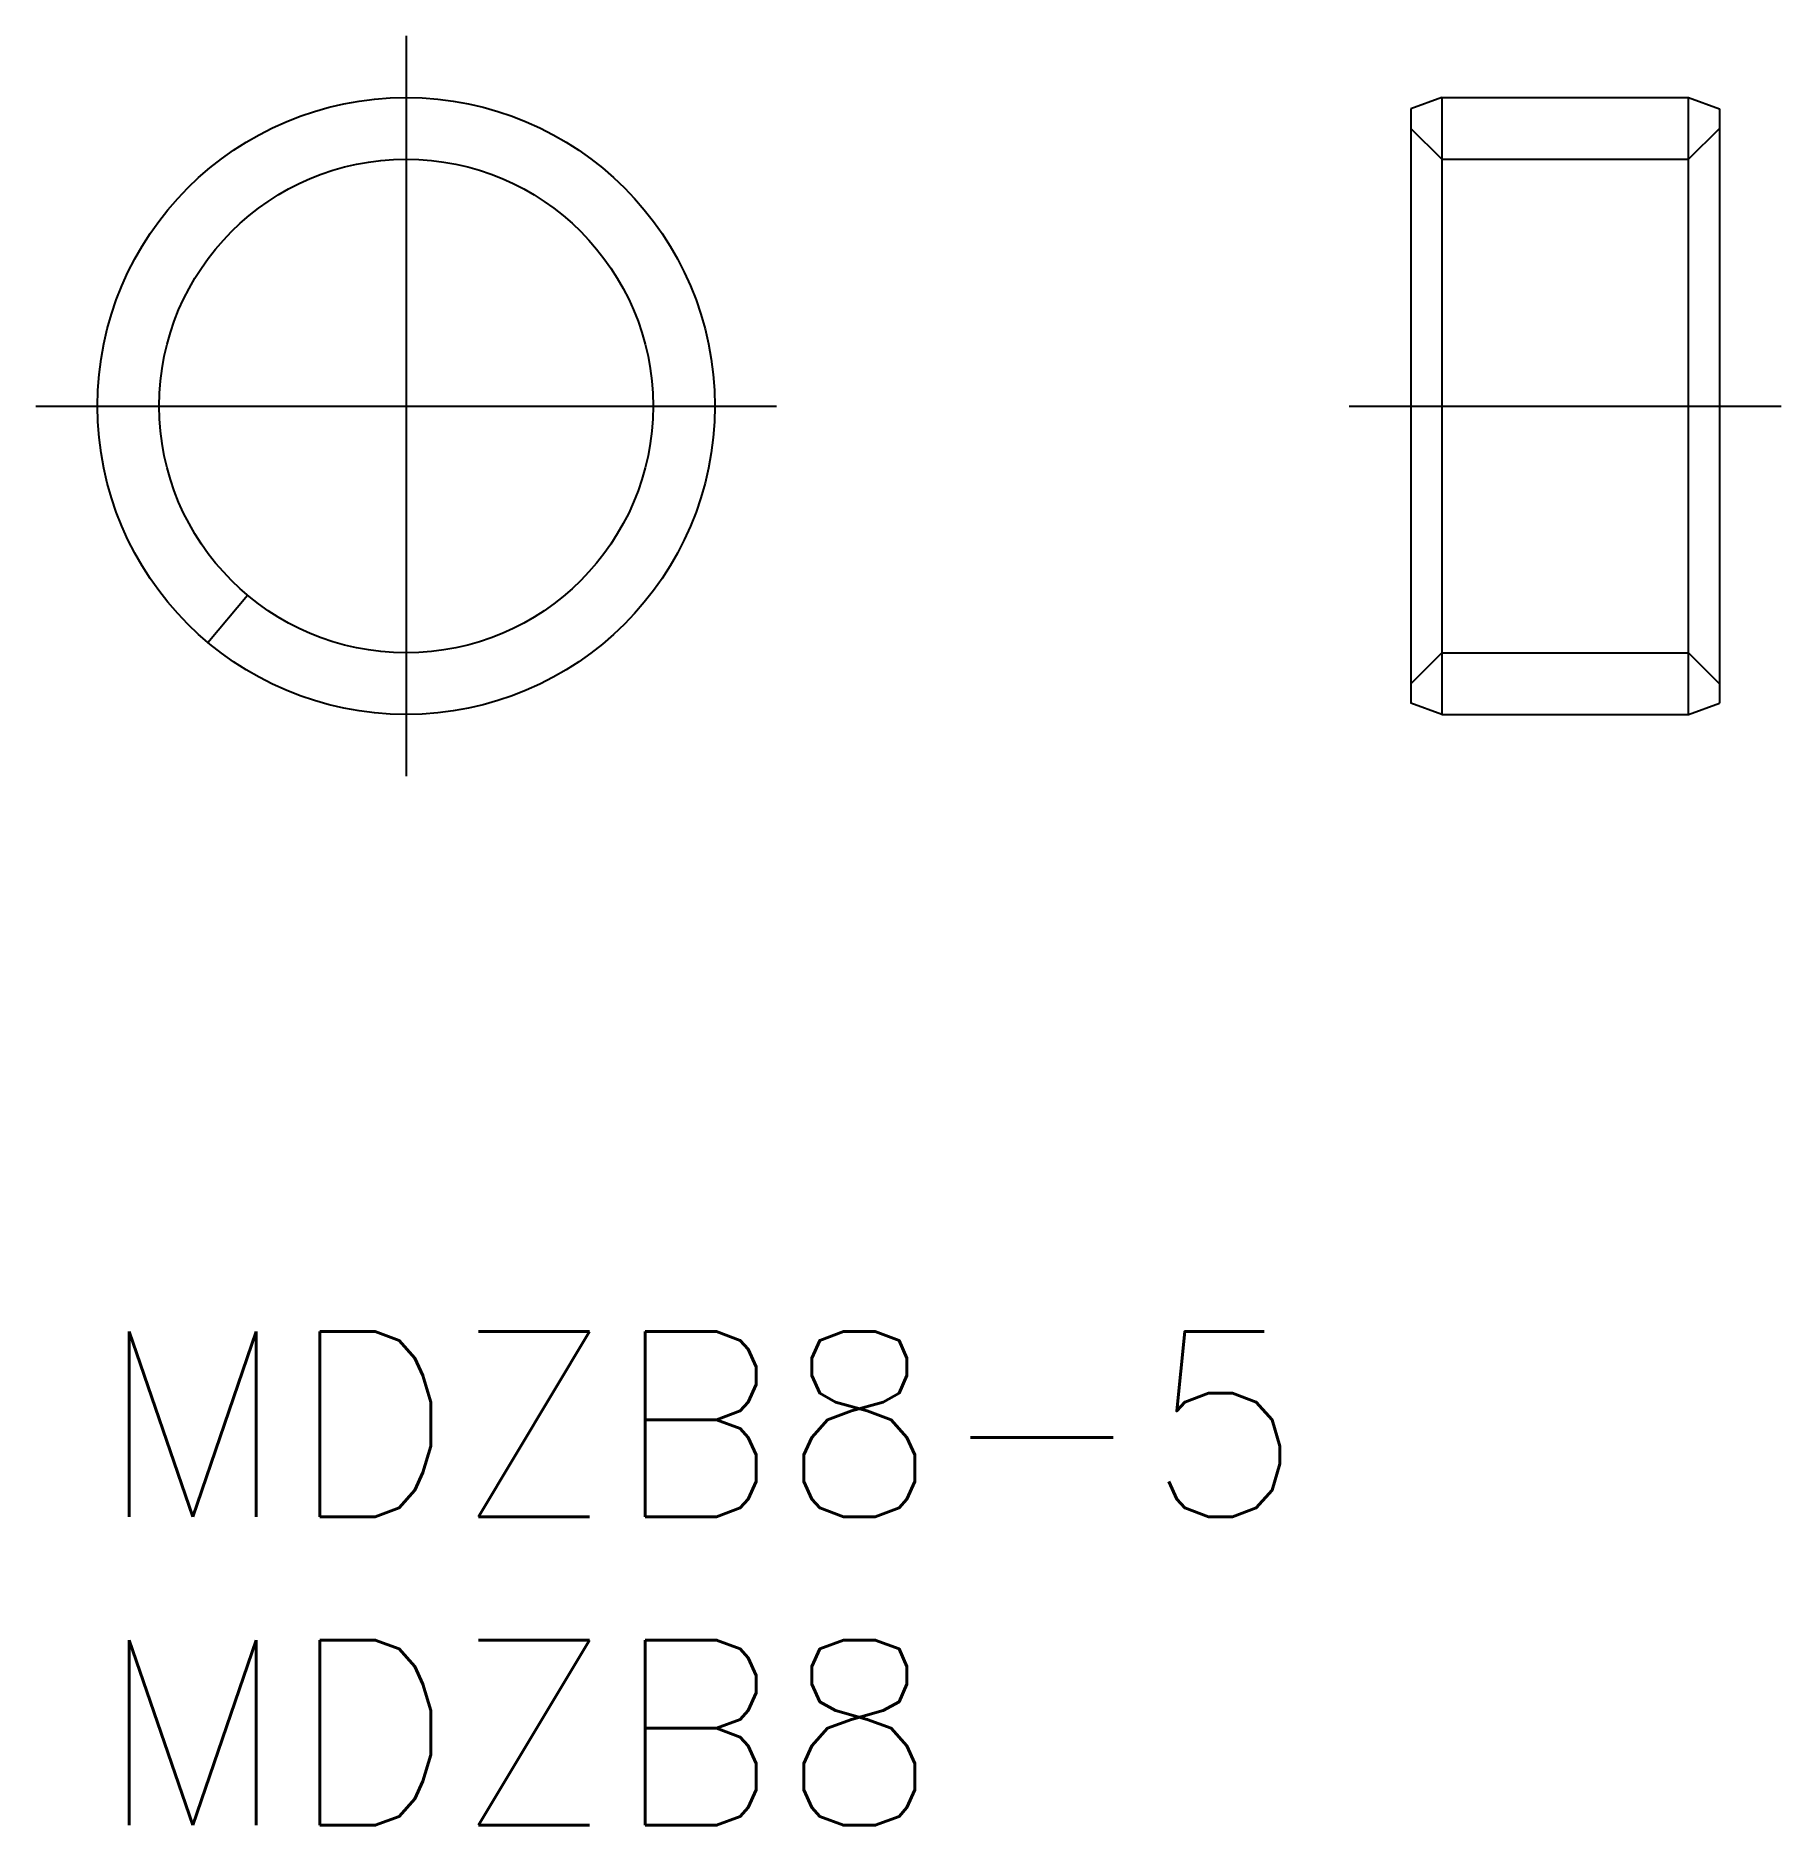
# Model space of a CAD drawing. Extents: x -1 to 27.3, y -8 to 21.
import ezdxf

# ---------------------------------------------------------------- set-up
doc = ezdxf.new("R2010")
doc.units = 0
doc.header["$LTSCALE"] = 0.5
doc.linetypes.add('CENTER', pattern=[50.8, 31.75, -6.35, 6.35, -6.35])
doc.linetypes.add('DASHED', pattern=[19.05, 12.7, -6.35])
for name, color, linetype in [('MSM_CENTER', 1, 'CENTER'), ('MSM_CONTINUOUS', 7, 'CONTINUOUS'), ('MSM_DASHED', 4, 'DASHED'), ('MSM_PART_NUMBER', 7, 'CONTINUOUS')]:
    doc.layers.add(name, color=color, linetype=linetype)
doc.styles.get("Standard").update_dxf_attribs({"font": 'txt.shx', "height": 1, "bigfont": 'bigfont.shx'})

# ---------------------------------------------------------------- blocks, each defined once
blk = doc.blocks.new('*U3')
at = {"layer": 'MSM_PART_NUMBER'}
blk.add_text('MDZB8-5', height=3, dxfattribs=at).set_placement((0, -3))
blk = doc.blocks.new('*U4')
at = {"layer": 'MSM_PART_NUMBER'}
blk.add_text('MDZB8', height=3, dxfattribs=at).set_placement((0, -8))

msp = doc.modelspace()

# ---------------------------------------------------------------- linework, layer by layer
at = {"layer": 'MSM_CENTER'}
for p, q in [((5, 21), (5, 9)), ((-1, 15), (11, 15)), ((20.278, 15), (27.278, 15))]:
    msp.add_line(p, q, dxfattribs=at)
at = {"layer": 'MSM_CONTINUOUS'}
for p, q in [((21.778, 20), (21.278, 19.818)), ((21.278, 19.818), (21.278, 10.182)), ((21.778, 20), (25.778, 20)), ((21.778, 20), (21.778, 10)), ((25.778, 20), (26.278, 19.818)), ((25.778, 10), (25.778, 20)), ((26.278, 19.818), (26.278, 10.182)), ((1.786, 11.17), (2.429, 11.936)), ((21.778, 10), (21.278, 10.182)), ((25.778, 10), (26.278, 10.182)), ((21.778, 10), (25.778, 10))]:
    msp.add_line(p, q, dxfattribs=at)
for radius in [5, 4]:
    msp.add_circle((5, 15), radius, dxfattribs=at)
at = {"layer": 'MSM_DASHED'}
for p, q in [((21.778, 19), (21.278, 19.5)), ((25.778, 19), (26.278, 19.5)), ((21.778, 19), (25.778, 19)), ((21.778, 11), (21.278, 10.5)), ((21.778, 11), (25.778, 11)), ((25.778, 11), (26.278, 10.5))]:
    msp.add_line(p, q, dxfattribs=at)

# ---------------------------------------------------------------- block references
at = {"layer": 'MSM_CONTINUOUS'}
for name in ['*U3', '*U4']:
    msp.add_blockref(name, (0, 0), dxfattribs=at)

doc.saveas('drawing.dxf')
